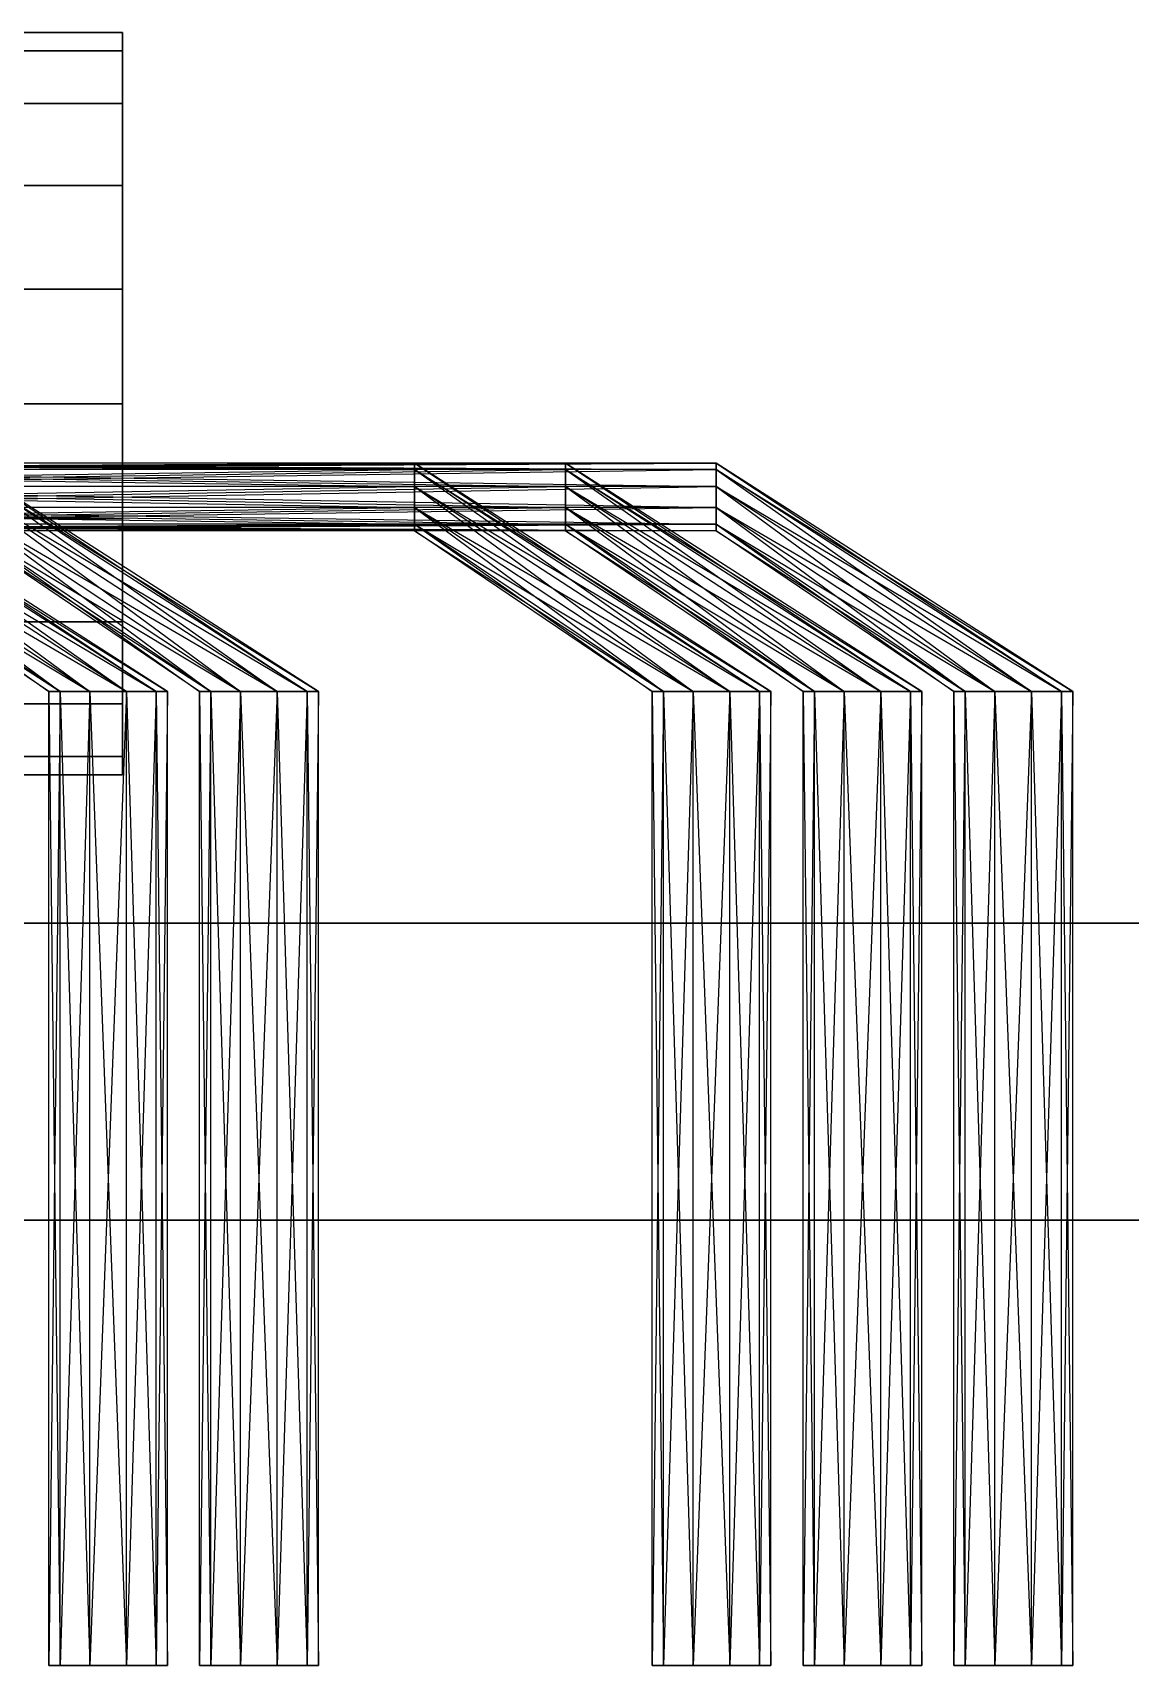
# Model space of a CAD drawing. Extents: x -2 to 217, y -2 to 10.
# Drawn here: x 68.63 to 72.32, y -2 to 3.5 of the extents above; entities that cross this region are included whole.
import ezdxf

# ---------------------------------------------------------------- set-up
doc = ezdxf.new("R2010")
doc.units = 0
doc.layers.add('UB3D', color=1, linetype='CONTINUOUS')

msp = doc.modelspace()

# ---------------------------------------------------------------- linework, layer by layer
at = {"layer": 'UB3D', "color": 175}
for points in [[(68.928, 3.43882, 41.269728), (68.928, 3.499999, 41.656), (61.928, 3.499999, 41.656), (61.928, 3.43882, 41.269728)], [(68.928, 3.499999, 41.656), (68.928, 3.43882, 42.042272), (61.928, 3.43882, 42.042272), (61.928, 3.499999, 41.656)], [(68.928, 2.25, 41.656), (68.928, 3.43882, 42.042272), (68.928, 3.499999, 41.656)], [(68.928, 2.25, 41.656), (68.928, 3.499999, 41.656), (68.928, 3.43882, 41.269728)], [(68.928, 3.261271, 40.921268), (68.928, 3.43882, 41.269728), (61.928, 3.43882, 41.269728), (61.928, 3.261271, 40.921268)], [(68.928, 3.43882, 42.042272), (68.928, 3.261271, 42.390732), (61.928, 3.261271, 42.390732), (61.928, 3.43882, 42.042272)], [(68.928, 2.25, 41.656), (68.928, 3.261271, 42.390732), (68.928, 3.43882, 42.042272)], [(68.928, 2.25, 41.656), (68.928, 3.43882, 41.269728), (68.928, 3.261271, 40.921268)], [(68.928, 2.984731, 40.644728), (68.928, 3.261271, 40.921268), (61.928, 3.261271, 40.921268), (61.928, 2.984731, 40.644728)], [(68.928, 3.261271, 42.390732), (68.928, 2.984731, 42.667272), (61.928, 2.984731, 42.667272), (61.928, 3.261271, 42.390732)], [(68.928, 2.25, 41.656), (68.928, 2.984731, 42.667272), (68.928, 3.261271, 42.390732)], [(68.928, 2.25, 41.656), (68.928, 3.261271, 40.921268), (68.928, 2.984731, 40.644728)], [(68.928, 2.636271, 40.467179), (68.928, 2.984731, 40.644728), (61.928, 2.984731, 40.644728), (61.928, 2.636271, 40.467179)], [(68.928, 2.984731, 42.667272), (68.928, 2.636271, 42.844821), (61.928, 2.636271, 42.844821), (61.928, 2.984731, 42.667272)], [(68.928, 2.25, 41.656), (68.928, 2.636271, 42.844821), (68.928, 2.984731, 42.667272)], [(68.928, 2.25, 41.656), (68.928, 2.984731, 40.644728), (68.928, 2.636271, 40.467179)], [(68.928, 2.25, 40.406), (68.928, 2.636271, 40.467179), (61.928, 2.636271, 40.467179), (61.928, 2.25, 40.406)], [(68.928, 2.636271, 42.844821), (68.928, 2.249999, 42.906), (61.928, 2.249999, 42.906), (61.928, 2.636271, 42.844821)], [(68.928, 2.25, 41.656), (68.928, 2.249999, 42.906), (68.928, 2.636271, 42.844821)], [(68.928, 2.25, 41.656), (68.928, 2.636271, 40.467179), (68.928, 2.25, 40.406)], [(68.928, 1.863729, 40.467179), (68.928, 2.25, 40.406), (61.928, 2.25, 40.406), (61.928, 1.863729, 40.467179)], [(68.928, 2.249999, 42.906), (68.928, 1.863729, 42.844821), (61.928, 1.863729, 42.844821), (61.928, 2.249999, 42.906)], [(68.928, 2.25, 41.656), (68.928, 1, 41.656), (68.928, 1.06118, 42.042272)], [(68.928, 2.25, 41.656), (68.928, 1.06118, 42.042272), (68.928, 1.238729, 42.390732)], [(68.928, 2.25, 41.656), (68.928, 1.238729, 42.390732), (68.928, 1.515269, 42.667272)], [(68.928, 2.25, 41.656), (68.928, 1.515269, 42.667272), (68.928, 1.863729, 42.844821)], [(68.928, 2.25, 41.656), (68.928, 1.863729, 42.844821), (68.928, 2.249999, 42.906)], [(68.928, 2.25, 41.656), (68.928, 2.25, 40.406), (68.928, 1.863729, 40.467179)], [(68.928, 2.25, 41.656), (68.928, 1.863729, 40.467179), (68.928, 1.515269, 40.644728)], [(68.928, 2.25, 41.656), (68.928, 1.515269, 40.644728), (68.928, 1.238729, 40.921268)], [(68.928, 2.25, 41.656), (68.928, 1.238729, 40.921268), (68.928, 1.06118, 41.269728)], [(68.928, 1.515269, 40.644728), (68.928, 1.863729, 40.467179), (61.928, 1.863729, 40.467179), (61.928, 1.515269, 40.644728)], [(68.928, 1.863729, 42.844821), (68.928, 1.515269, 42.667272), (61.928, 1.515269, 42.667272), (61.928, 1.863729, 42.844821)], [(68.928, 1.238729, 40.921268), (68.928, 1.515269, 40.644728), (61.928, 1.515269, 40.644728), (61.928, 1.238729, 40.921268)], [(68.928, 1.515269, 42.667272), (68.928, 1.238729, 42.390732), (61.928, 1.238729, 42.390732), (61.928, 1.515269, 42.667272)], [(68.928, 1.06118, 41.269728), (68.928, 1.238729, 40.921268), (61.928, 1.238729, 40.921268), (61.928, 1.06118, 41.269728)], [(68.928, 1.238729, 42.390732), (68.928, 1.06118, 42.042272), (61.928, 1.06118, 42.042272), (61.928, 1.238729, 42.390732)], [(68.928, 1, 41.656), (68.928, 1.06118, 41.269728), (61.928, 1.06118, 41.269728), (61.928, 1, 41.656)], [(68.928, 1.06118, 42.042272), (68.928, 1, 41.656), (61.928, 1, 41.656), (61.928, 1.06118, 42.042272)]]:
    msp.add_3dface(points, dxfattribs=at)
at = {"layer": 'UB3D', "color": 254}
for points in [[(69.912, 2.02831, -73.7776), (65.912, 2.02831, -73.7776), (69.912, 2.050101, -73.66)], [(65.912, 2.02831, -73.7776), (69.912, 2.050101, -73.66), (65.912, 2.050101, -73.66)], [(69.912, 2.050101, -73.66), (65.912, 2.050101, -73.66), (69.912, 2.02831, -73.5424)], [(65.912, 2.050101, -73.66), (69.912, 2.02831, -73.5424), (65.912, 2.02831, -73.5424)], [(70.42, 2.02831, -36.6936), (66.42, 2.02831, -36.6936), (70.42, 2.050101, -36.576)], [(66.42, 2.02831, -36.6936), (70.42, 2.050101, -36.576), (66.42, 2.050101, -36.576)], [(70.42, 2.050101, -36.576), (66.42, 2.050101, -36.576), (70.42, 2.02831, -36.4584)], [(66.42, 2.050101, -36.576), (70.42, 2.02831, -36.4584), (66.42, 2.02831, -36.4584)], [(70.42, 2.02831, 2.4224), (66.42, 2.02831, 2.4224), (70.42, 2.050101, 2.54)], [(66.42, 2.02831, 2.4224), (70.42, 2.050101, 2.54), (66.42, 2.050101, 2.54)], [(70.42, 2.050101, 2.54), (66.42, 2.050101, 2.54), (70.42, 2.02831, 2.6576)], [(66.42, 2.050101, 2.54), (70.42, 2.02831, 2.6576), (66.42, 2.02831, 2.6576)], [(70.928, 2.02831, 41.5384), (66.928, 2.02831, 41.5384), (70.928, 2.050101, 41.656)], [(66.928, 2.02831, 41.5384), (70.928, 2.050101, 41.656), (66.928, 2.050101, 41.656)], [(70.928, 2.050101, 41.656), (66.928, 2.050101, 41.656), (70.928, 2.02831, 41.7736)], [(66.928, 2.050101, 41.656), (70.928, 2.02831, 41.7736), (66.928, 2.02831, 41.7736)], [(67.88, 2.02831, -16.8816), (69.08, 1.280011, -16.764), (67.88, 2.050101, -16.764)], [(69.08, 1.280011, -16.764), (67.88, 2.050101, -16.764), (69.0418, 1.280011, -16.6464)], [(67.88, 2.050101, -16.764), (69.0418, 1.280011, -16.6464), (67.88, 2.02831, -16.6464)], [(67.88, 2.02831, 22.2344), (69.08, 1.280011, 22.352), (67.88, 2.050101, 22.352)], [(69.08, 1.280011, 22.352), (67.88, 2.050101, 22.352), (69.0418, 1.280011, 22.4696)], [(67.88, 2.050101, 22.352), (69.0418, 1.280011, 22.4696), (67.88, 2.02831, 22.4696)], [(68.388, 2.02831, 61.3504), (69.588, 1.280011, 61.468), (68.388, 2.050101, 61.468)], [(69.588, 1.280011, 61.468), (68.388, 2.050101, 61.468), (69.5498, 1.280011, 61.5856)], [(68.388, 2.050101, 61.468), (69.5498, 1.280011, 61.5856), (68.388, 2.02831, 61.5856)], [(69.912, 2.02831, -73.7776), (71.112, 1.280011, -73.66), (69.912, 2.050101, -73.66)], [(71.112, 1.280011, -73.66), (69.912, 2.050101, -73.66), (71.0738, 1.280011, -73.5424)], [(69.912, 2.050101, -73.66), (71.0738, 1.280011, -73.5424), (69.912, 2.02831, -73.5424)], [(70.42, 2.02831, -36.6936), (71.62, 1.280011, -36.576), (70.42, 2.050101, -36.576)], [(71.62, 1.280011, -36.576), (70.42, 2.050101, -36.576), (71.5818, 1.280011, -36.4584)], [(70.42, 2.050101, -36.576), (71.5818, 1.280011, -36.4584), (70.42, 2.02831, -36.4584)], [(70.42, 2.02831, 2.4224), (71.62, 1.280011, 2.54), (70.42, 2.050101, 2.54)], [(71.62, 1.280011, 2.54), (70.42, 2.050101, 2.54), (71.5818, 1.280011, 2.6576)], [(70.42, 2.050101, 2.54), (71.5818, 1.280011, 2.6576), (70.42, 2.02831, 2.6576)], [(70.928, 2.02831, 41.5384), (72.128, 1.280011, 41.656), (70.928, 2.050101, 41.656)], [(72.128, 1.280011, 41.656), (70.928, 2.050101, 41.656), (72.0898, 1.280011, 41.7736)], [(70.928, 2.050101, 41.656), (72.0898, 1.280011, 41.7736), (70.928, 2.02831, 41.7736)], [(69.912, 1.971266, -73.8502), (65.912, 1.971266, -73.8502), (69.912, 2.02831, -73.7776)], [(65.912, 1.971266, -73.8502), (69.912, 2.02831, -73.7776), (65.912, 2.02831, -73.7776)], [(69.912, 2.02831, -73.5424), (65.912, 2.02831, -73.5424), (69.912, 1.971266, -73.4698)], [(65.912, 2.02831, -73.5424), (69.912, 1.971266, -73.4698), (65.912, 1.971266, -73.4698)], [(70.42, 1.971266, -36.7662), (66.42, 1.971266, -36.7662), (70.42, 2.02831, -36.6936)], [(66.42, 1.971266, -36.7662), (70.42, 2.02831, -36.6936), (66.42, 2.02831, -36.6936)], [(70.42, 2.02831, -36.4584), (66.42, 2.02831, -36.4584), (70.42, 1.971266, -36.3858)], [(66.42, 2.02831, -36.4584), (70.42, 1.971266, -36.3858), (66.42, 1.971266, -36.3858)], [(70.42, 1.971266, 2.3498), (66.42, 1.971266, 2.3498), (70.42, 2.02831, 2.4224)], [(66.42, 1.971266, 2.3498), (70.42, 2.02831, 2.4224), (66.42, 2.02831, 2.4224)], [(70.42, 2.02831, 2.6576), (66.42, 2.02831, 2.6576), (70.42, 1.971266, 2.7302)], [(66.42, 2.02831, 2.6576), (70.42, 1.971266, 2.7302), (66.42, 1.971266, 2.7302)], [(70.928, 1.971266, 41.4658), (66.928, 1.971266, 41.4658), (70.928, 2.02831, 41.5384)], [(66.928, 1.971266, 41.4658), (70.928, 2.02831, 41.5384), (66.928, 2.02831, 41.5384)], [(70.928, 2.02831, 41.7736), (66.928, 2.02831, 41.7736), (70.928, 1.971266, 41.8462)], [(66.928, 2.02831, 41.7736), (70.928, 1.971266, 41.8462), (66.928, 1.971266, 41.8462)], [(67.88, 1.971266, -16.9542), (69.0418, 1.280011, -16.8816), (67.88, 2.02831, -16.8816)], [(69.0418, 1.280011, -16.8816), (67.88, 2.02831, -16.8816), (69.08, 1.280011, -16.764)], [(69.0418, 1.280011, -16.6464), (67.88, 2.02831, -16.6464), (68.9418, 1.280011, -16.5738)], [(67.88, 2.02831, -16.6464), (68.9418, 1.280011, -16.5738), (67.88, 1.971266, -16.5738)], [(67.88, 1.971266, 22.1618), (69.0418, 1.280011, 22.2344), (67.88, 2.02831, 22.2344)], [(69.0418, 1.280011, 22.2344), (67.88, 2.02831, 22.2344), (69.08, 1.280011, 22.352)], [(69.0418, 1.280011, 22.4696), (67.88, 2.02831, 22.4696), (68.9418, 1.280011, 22.5422)], [(67.88, 2.02831, 22.4696), (68.9418, 1.280011, 22.5422), (67.88, 1.971266, 22.5422)], [(68.388, 1.971266, 61.2778), (69.5498, 1.280011, 61.3504), (68.388, 2.02831, 61.3504)], [(69.5498, 1.280011, 61.3504), (68.388, 2.02831, 61.3504), (69.588, 1.280011, 61.468)], [(69.5498, 1.280011, 61.5856), (68.388, 2.02831, 61.5856), (69.4498, 1.280011, 61.6582)], [(68.388, 2.02831, 61.5856), (69.4498, 1.280011, 61.6582), (68.388, 1.971266, 61.6582)], [(69.912, 1.971266, -73.8502), (71.0738, 1.280011, -73.7776), (69.912, 2.02831, -73.7776)], [(71.0738, 1.280011, -73.7776), (69.912, 2.02831, -73.7776), (71.112, 1.280011, -73.66)], [(71.0738, 1.280011, -73.5424), (69.912, 2.02831, -73.5424), (70.9738, 1.280011, -73.4698)], [(69.912, 2.02831, -73.5424), (70.9738, 1.280011, -73.4698), (69.912, 1.971266, -73.4698)], [(70.42, 1.971266, -36.7662), (71.5818, 1.280011, -36.6936), (70.42, 2.02831, -36.6936)], [(71.5818, 1.280011, -36.6936), (70.42, 2.02831, -36.6936), (71.62, 1.280011, -36.576)], [(71.5818, 1.280011, -36.4584), (70.42, 2.02831, -36.4584), (71.4818, 1.280011, -36.3858)], [(70.42, 2.02831, -36.4584), (71.4818, 1.280011, -36.3858), (70.42, 1.971266, -36.3858)], [(70.42, 1.971266, 2.3498), (71.5818, 1.280011, 2.4224), (70.42, 2.02831, 2.4224)], [(71.5818, 1.280011, 2.4224), (70.42, 2.02831, 2.4224), (71.62, 1.280011, 2.54)], [(71.5818, 1.280011, 2.6576), (70.42, 2.02831, 2.6576), (71.4818, 1.280011, 2.7302)], [(70.42, 2.02831, 2.6576), (71.4818, 1.280011, 2.7302), (70.42, 1.971266, 2.7302)], [(70.928, 1.971266, 41.4658), (72.0898, 1.280011, 41.5384), (70.928, 2.02831, 41.5384)], [(72.0898, 1.280011, 41.5384), (70.928, 2.02831, 41.5384), (72.128, 1.280011, 41.656)], [(72.0898, 1.280011, 41.7736), (70.928, 2.02831, 41.7736), (71.9898, 1.280011, 41.8462)], [(70.928, 2.02831, 41.7736), (71.9898, 1.280011, 41.8462), (70.928, 1.971266, 41.8462)], [(69.912, 1.90076, -73.8502), (65.912, 1.90076, -73.8502), (69.912, 1.971266, -73.8502)], [(65.912, 1.90076, -73.8502), (69.912, 1.971266, -73.8502), (65.912, 1.971266, -73.8502)], [(69.912, 1.971266, -73.4698), (65.912, 1.971266, -73.4698), (69.912, 1.90076, -73.4698)], [(65.912, 1.971266, -73.4698), (69.912, 1.90076, -73.4698), (65.912, 1.90076, -73.4698)], [(70.42, 1.90076, -36.7662), (66.42, 1.90076, -36.7662), (70.42, 1.971266, -36.7662)], [(66.42, 1.90076, -36.7662), (70.42, 1.971266, -36.7662), (66.42, 1.971266, -36.7662)], [(70.42, 1.971266, -36.3858), (66.42, 1.971266, -36.3858), (70.42, 1.90076, -36.3858)], [(66.42, 1.971266, -36.3858), (70.42, 1.90076, -36.3858), (66.42, 1.90076, -36.3858)], [(70.42, 1.90076, 2.3498), (66.42, 1.90076, 2.3498), (70.42, 1.971266, 2.3498)], [(66.42, 1.90076, 2.3498), (70.42, 1.971266, 2.3498), (66.42, 1.971266, 2.3498)], [(70.42, 1.971266, 2.7302), (66.42, 1.971266, 2.7302), (70.42, 1.90076, 2.7302)], [(66.42, 1.971266, 2.7302), (70.42, 1.90076, 2.7302), (66.42, 1.90076, 2.7302)], [(70.928, 1.90076, 41.4658), (66.928, 1.90076, 41.4658), (70.928, 1.971266, 41.4658)], [(66.928, 1.90076, 41.4658), (70.928, 1.971266, 41.4658), (66.928, 1.971266, 41.4658)], [(70.928, 1.971266, 41.8462), (66.928, 1.971266, 41.8462), (70.928, 1.90076, 41.8462)], [(66.928, 1.971266, 41.8462), (70.928, 1.90076, 41.8462), (66.928, 1.90076, 41.8462)], [(67.88, 1.90076, -16.9542), (68.9418, 1.280011, -16.9542), (67.88, 1.971266, -16.9542)], [(68.9418, 1.280011, -16.9542), (67.88, 1.971266, -16.9542), (69.0418, 1.280011, -16.8816)], [(68.9418, 1.280011, -16.5738), (67.88, 1.971266, -16.5738), (68.8182, 1.280011, -16.5738)], [(67.88, 1.971266, -16.5738), (68.8182, 1.280011, -16.5738), (67.88, 1.90076, -16.5738)], [(67.88, 1.90076, 22.1618), (68.9418, 1.280011, 22.1618), (67.88, 1.971266, 22.1618)], [(68.9418, 1.280011, 22.1618), (67.88, 1.971266, 22.1618), (69.0418, 1.280011, 22.2344)], [(68.9418, 1.280011, 22.5422), (67.88, 1.971266, 22.5422), (68.8182, 1.280011, 22.5422)], [(67.88, 1.971266, 22.5422), (68.8182, 1.280011, 22.5422), (67.88, 1.90076, 22.5422)], [(68.388, 1.90076, 61.2778), (69.4498, 1.280011, 61.2778), (68.388, 1.971266, 61.2778)], [(69.4498, 1.280011, 61.2778), (68.388, 1.971266, 61.2778), (69.5498, 1.280011, 61.3504)], [(69.4498, 1.280011, 61.6582), (68.388, 1.971266, 61.6582), (69.3262, 1.280011, 61.6582)], [(68.388, 1.971266, 61.6582), (69.3262, 1.280011, 61.6582), (68.388, 1.90076, 61.6582)], [(69.912, 1.90076, -73.8502), (70.9738, 1.280011, -73.8502), (69.912, 1.971266, -73.8502)], [(70.9738, 1.280011, -73.8502), (69.912, 1.971266, -73.8502), (71.0738, 1.280011, -73.7776)], [(70.9738, 1.280011, -73.4698), (69.912, 1.971266, -73.4698), (70.8502, 1.280011, -73.4698)], [(69.912, 1.971266, -73.4698), (70.8502, 1.280011, -73.4698), (69.912, 1.90076, -73.4698)], [(70.42, 1.90076, -36.7662), (71.4818, 1.280011, -36.7662), (70.42, 1.971266, -36.7662)], [(71.4818, 1.280011, -36.7662), (70.42, 1.971266, -36.7662), (71.5818, 1.280011, -36.6936)], [(71.4818, 1.280011, -36.3858), (70.42, 1.971266, -36.3858), (71.3582, 1.280011, -36.3858)], [(70.42, 1.971266, -36.3858), (71.3582, 1.280011, -36.3858), (70.42, 1.90076, -36.3858)], [(70.42, 1.90076, 2.3498), (71.4818, 1.280011, 2.3498), (70.42, 1.971266, 2.3498)], [(71.4818, 1.280011, 2.3498), (70.42, 1.971266, 2.3498), (71.5818, 1.280011, 2.4224)], [(71.4818, 1.280011, 2.7302), (70.42, 1.971266, 2.7302), (71.3582, 1.280011, 2.7302)], [(70.42, 1.971266, 2.7302), (71.3582, 1.280011, 2.7302), (70.42, 1.90076, 2.7302)], [(70.928, 1.90076, 41.4658), (71.9898, 1.280011, 41.4658), (70.928, 1.971266, 41.4658)], [(71.9898, 1.280011, 41.4658), (70.928, 1.971266, 41.4658), (72.0898, 1.280011, 41.5384)], [(71.9898, 1.280011, 41.8462), (70.928, 1.971266, 41.8462), (71.8662, 1.280011, 41.8462)], [(70.928, 1.971266, 41.8462), (71.8662, 1.280011, 41.8462), (70.928, 1.90076, 41.8462)], [(69.912, 1.843716, -73.7776), (65.912, 1.843716, -73.7776), (69.912, 1.90076, -73.8502)], [(65.912, 1.843716, -73.7776), (69.912, 1.90076, -73.8502), (65.912, 1.90076, -73.8502)], [(69.912, 1.90076, -73.4698), (65.912, 1.90076, -73.4698), (69.912, 1.843716, -73.5424)], [(65.912, 1.90076, -73.4698), (69.912, 1.843716, -73.5424), (65.912, 1.843716, -73.5424)], [(70.42, 1.843716, -36.6936), (66.42, 1.843716, -36.6936), (70.42, 1.90076, -36.7662)], [(66.42, 1.843716, -36.6936), (70.42, 1.90076, -36.7662), (66.42, 1.90076, -36.7662)], [(70.42, 1.90076, -36.3858), (66.42, 1.90076, -36.3858), (70.42, 1.843716, -36.4584)], [(66.42, 1.90076, -36.3858), (70.42, 1.843716, -36.4584), (66.42, 1.843716, -36.4584)], [(70.42, 1.843716, 2.4224), (66.42, 1.843716, 2.4224), (70.42, 1.90076, 2.3498)], [(66.42, 1.843716, 2.4224), (70.42, 1.90076, 2.3498), (66.42, 1.90076, 2.3498)], [(70.42, 1.90076, 2.7302), (66.42, 1.90076, 2.7302), (70.42, 1.843716, 2.6576)], [(66.42, 1.90076, 2.7302), (70.42, 1.843716, 2.6576), (66.42, 1.843716, 2.6576)], [(70.928, 1.843716, 41.5384), (66.928, 1.843716, 41.5384), (70.928, 1.90076, 41.4658)], [(66.928, 1.843716, 41.5384), (70.928, 1.90076, 41.4658), (66.928, 1.90076, 41.4658)], [(70.928, 1.90076, 41.8462), (66.928, 1.90076, 41.8462), (70.928, 1.843716, 41.7736)], [(66.928, 1.90076, 41.8462), (70.928, 1.843716, 41.7736), (66.928, 1.843716, 41.7736)], [(67.88, 1.843716, -16.8816), (68.8182, 1.280011, -16.9542), (67.88, 1.90076, -16.9542)], [(68.8182, 1.280011, -16.9542), (67.88, 1.90076, -16.9542), (68.9418, 1.280011, -16.9542)], [(68.8182, 1.280011, -16.5738), (67.88, 1.90076, -16.5738), (68.7182, 1.280011, -16.6464)], [(67.88, 1.90076, -16.5738), (68.7182, 1.280011, -16.6464), (67.88, 1.843716, -16.6464)], [(67.88, 1.843716, 22.2344), (68.8182, 1.280011, 22.1618), (67.88, 1.90076, 22.1618)], [(68.8182, 1.280011, 22.1618), (67.88, 1.90076, 22.1618), (68.9418, 1.280011, 22.1618)], [(68.8182, 1.280011, 22.5422), (67.88, 1.90076, 22.5422), (68.7182, 1.280011, 22.4696)], [(67.88, 1.90076, 22.5422), (68.7182, 1.280011, 22.4696), (67.88, 1.843716, 22.4696)], [(68.388, 1.843716, 61.3504), (69.3262, 1.280011, 61.2778), (68.388, 1.90076, 61.2778)], [(69.3262, 1.280011, 61.2778), (68.388, 1.90076, 61.2778), (69.4498, 1.280011, 61.2778)], [(69.3262, 1.280011, 61.6582), (68.388, 1.90076, 61.6582), (69.2262, 1.280011, 61.5856)], [(68.388, 1.90076, 61.6582), (69.2262, 1.280011, 61.5856), (68.388, 1.843716, 61.5856)], [(69.912, 1.843716, -73.7776), (70.8502, 1.280011, -73.8502), (69.912, 1.90076, -73.8502)], [(70.8502, 1.280011, -73.8502), (69.912, 1.90076, -73.8502), (70.9738, 1.280011, -73.8502)], [(70.8502, 1.280011, -73.4698), (69.912, 1.90076, -73.4698), (70.7502, 1.280011, -73.5424)], [(69.912, 1.90076, -73.4698), (70.7502, 1.280011, -73.5424), (69.912, 1.843716, -73.5424)], [(70.42, 1.843716, -36.6936), (71.3582, 1.280011, -36.7662), (70.42, 1.90076, -36.7662)], [(71.3582, 1.280011, -36.7662), (70.42, 1.90076, -36.7662), (71.4818, 1.280011, -36.7662)], [(71.3582, 1.280011, -36.3858), (70.42, 1.90076, -36.3858), (71.2582, 1.280011, -36.4584)], [(70.42, 1.90076, -36.3858), (71.2582, 1.280011, -36.4584), (70.42, 1.843716, -36.4584)], [(70.42, 1.843716, 2.4224), (71.3582, 1.280011, 2.3498), (70.42, 1.90076, 2.3498)], [(71.3582, 1.280011, 2.3498), (70.42, 1.90076, 2.3498), (71.4818, 1.280011, 2.3498)], [(71.3582, 1.280011, 2.7302), (70.42, 1.90076, 2.7302), (71.2582, 1.280011, 2.6576)], [(70.42, 1.90076, 2.7302), (71.2582, 1.280011, 2.6576), (70.42, 1.843716, 2.6576)], [(70.928, 1.843716, 41.5384), (71.8662, 1.280011, 41.4658), (70.928, 1.90076, 41.4658)], [(71.8662, 1.280011, 41.4658), (70.928, 1.90076, 41.4658), (71.9898, 1.280011, 41.4658)], [(71.8662, 1.280011, 41.8462), (70.928, 1.90076, 41.8462), (71.7662, 1.280011, 41.7736)], [(70.928, 1.90076, 41.8462), (71.7662, 1.280011, 41.7736), (70.928, 1.843716, 41.7736)], [(69.912, 1.821926, -73.66), (65.912, 1.821926, -73.66), (69.912, 1.843716, -73.7776)], [(65.912, 1.821926, -73.66), (69.912, 1.843716, -73.7776), (65.912, 1.843716, -73.7776)], [(69.912, 1.843716, -73.5424), (65.912, 1.843716, -73.5424), (69.912, 1.821926, -73.66)], [(65.912, 1.843716, -73.5424), (69.912, 1.821926, -73.66), (65.912, 1.821926, -73.66)], [(70.42, 1.821926, -36.576), (66.42, 1.821926, -36.576), (70.42, 1.843716, -36.6936)], [(66.42, 1.821926, -36.576), (70.42, 1.843716, -36.6936), (66.42, 1.843716, -36.6936)], [(70.42, 1.843716, -36.4584), (66.42, 1.843716, -36.4584), (70.42, 1.821926, -36.576)], [(66.42, 1.843716, -36.4584), (70.42, 1.821926, -36.576), (66.42, 1.821926, -36.576)], [(70.42, 1.821926, 2.54), (66.42, 1.821926, 2.54), (70.42, 1.843716, 2.4224)], [(66.42, 1.821926, 2.54), (70.42, 1.843716, 2.4224), (66.42, 1.843716, 2.4224)], [(70.42, 1.843716, 2.6576), (66.42, 1.843716, 2.6576), (70.42, 1.821926, 2.54)], [(66.42, 1.843716, 2.6576), (70.42, 1.821926, 2.54), (66.42, 1.821926, 2.54)], [(70.928, 1.821926, 41.656), (66.928, 1.821926, 41.656), (70.928, 1.843716, 41.5384)], [(66.928, 1.821926, 41.656), (70.928, 1.843716, 41.5384), (66.928, 1.843716, 41.5384)], [(70.928, 1.843716, 41.7736), (66.928, 1.843716, 41.7736), (70.928, 1.821926, 41.656)], [(66.928, 1.843716, 41.7736), (70.928, 1.821926, 41.656), (66.928, 1.821926, 41.656)], [(67.88, 1.821926, -16.764), (68.7182, 1.280011, -16.764), (67.88, 1.843716, -16.8816)], [(68.7182, 1.280011, -16.764), (67.88, 1.843716, -16.8816), (68.8182, 1.280011, -16.9542)], [(68.7182, 1.280011, -16.6464), (67.88, 1.843716, -16.6464), (68.68, 1.280011, -16.764)], [(67.88, 1.843716, -16.6464), (68.68, 1.280011, -16.764), (67.88, 1.821926, -16.764)], [(67.88, 1.821926, 22.352), (68.7182, 1.280011, 22.352), (67.88, 1.843716, 22.2344)], [(68.7182, 1.280011, 22.352), (67.88, 1.843716, 22.2344), (68.8182, 1.280011, 22.1618)], [(68.7182, 1.280011, 22.4696), (67.88, 1.843716, 22.4696), (68.68, 1.280011, 22.352)], [(67.88, 1.843716, 22.4696), (68.68, 1.280011, 22.352), (67.88, 1.821926, 22.352)], [(68.68, 1.280011, -16.764), (67.88, 1.821926, -16.764), (68.7182, 1.280011, -16.764)], [(68.68, 1.280011, 22.352), (67.88, 1.821926, 22.352), (68.7182, 1.280011, 22.352)], [(68.388, 1.821926, 61.468), (69.2262, 1.280011, 61.468), (68.388, 1.843716, 61.3504)], [(69.2262, 1.280011, 61.468), (68.388, 1.843716, 61.3504), (69.3262, 1.280011, 61.2778)], [(69.2262, 1.280011, 61.5856), (68.388, 1.843716, 61.5856), (69.188, 1.280011, 61.468)], [(68.388, 1.843716, 61.5856), (69.188, 1.280011, 61.468), (68.388, 1.821926, 61.468)], [(69.188, 1.280011, 61.468), (68.388, 1.821926, 61.468), (69.2262, 1.280011, 61.468)], [(69.912, 1.821926, -73.66), (70.7502, 1.280011, -73.66), (69.912, 1.843716, -73.7776)], [(70.7502, 1.280011, -73.66), (69.912, 1.843716, -73.7776), (70.8502, 1.280011, -73.8502)], [(70.7502, 1.280011, -73.5424), (69.912, 1.843716, -73.5424), (70.712, 1.280011, -73.66)], [(69.912, 1.843716, -73.5424), (70.712, 1.280011, -73.66), (69.912, 1.821926, -73.66)], [(70.712, 1.280011, -73.66), (69.912, 1.821926, -73.66), (70.7502, 1.280011, -73.66)], [(70.42, 1.821926, -36.576), (71.2582, 1.280011, -36.576), (70.42, 1.843716, -36.6936)], [(71.2582, 1.280011, -36.576), (70.42, 1.843716, -36.6936), (71.3582, 1.280011, -36.7662)], [(71.2582, 1.280011, -36.4584), (70.42, 1.843716, -36.4584), (71.22, 1.280011, -36.576)], [(70.42, 1.843716, -36.4584), (71.22, 1.280011, -36.576), (70.42, 1.821926, -36.576)], [(70.42, 1.821926, 2.54), (71.2582, 1.280011, 2.54), (70.42, 1.843716, 2.4224)], [(71.2582, 1.280011, 2.54), (70.42, 1.843716, 2.4224), (71.3582, 1.280011, 2.3498)], [(71.2582, 1.280011, 2.6576), (70.42, 1.843716, 2.6576), (71.22, 1.280011, 2.54)], [(70.42, 1.843716, 2.6576), (71.22, 1.280011, 2.54), (70.42, 1.821926, 2.54)], [(71.22, 1.280011, -36.576), (70.42, 1.821926, -36.576), (71.2582, 1.280011, -36.576)], [(71.22, 1.280011, 2.54), (70.42, 1.821926, 2.54), (71.2582, 1.280011, 2.54)], [(70.928, 1.821926, 41.656), (71.7662, 1.280011, 41.656), (70.928, 1.843716, 41.5384)], [(71.7662, 1.280011, 41.656), (70.928, 1.843716, 41.5384), (71.8662, 1.280011, 41.4658)], [(71.7662, 1.280011, 41.7736), (70.928, 1.843716, 41.7736), (71.728, 1.280011, 41.656)], [(70.928, 1.843716, 41.7736), (71.728, 1.280011, 41.656), (70.928, 1.821926, 41.656)], [(71.728, 1.280011, 41.656), (70.928, 1.821926, 41.656), (71.7662, 1.280011, 41.656)], [(68.68, -2, -16.764), (68.68, 1.280011, -16.764), (68.7182, -2, -16.8816)], [(68.68, 1.280011, -16.764), (68.7182, -2, -16.8816), (68.7182, 1.280011, -16.764)], [(68.7182, -2, -16.6464), (68.7182, 1.280011, -16.6464), (68.68, -2, -16.764)], [(68.7182, 1.280011, -16.6464), (68.68, -2, -16.764), (68.68, 1.280011, -16.764)], [(68.68, -2, 22.352), (68.68, 1.280011, 22.352), (68.7182, -2, 22.2344)], [(68.68, 1.280011, 22.352), (68.7182, -2, 22.2344), (68.7182, 1.280011, 22.352)], [(68.7182, -2, 22.4696), (68.7182, 1.280011, 22.4696), (68.68, -2, 22.352)], [(68.7182, 1.280011, 22.4696), (68.68, -2, 22.352), (68.68, 1.280011, 22.352)], [(68.7182, -2, -16.8816), (68.7182, 1.280011, -16.764), (68.8182, -2, -16.9542)], [(68.7182, 1.280011, -16.764), (68.8182, -2, -16.9542), (68.8182, 1.280011, -16.9542)], [(68.8182, -2, -16.5738), (68.8182, 1.280011, -16.5738), (68.7182, -2, -16.6464)], [(68.8182, 1.280011, -16.5738), (68.7182, -2, -16.6464), (68.7182, 1.280011, -16.6464)], [(68.7182, -2, 22.2344), (68.7182, 1.280011, 22.352), (68.8182, -2, 22.1618)], [(68.7182, 1.280011, 22.352), (68.8182, -2, 22.1618), (68.8182, 1.280011, 22.1618)], [(68.8182, -2, 22.5422), (68.8182, 1.280011, 22.5422), (68.7182, -2, 22.4696)], [(68.8182, 1.280011, 22.5422), (68.7182, -2, 22.4696), (68.7182, 1.280011, 22.4696)], [(68.8182, -2, -16.9542), (68.8182, 1.280011, -16.9542), (68.9418, -2, -16.9542)], [(68.8182, 1.280011, -16.9542), (68.9418, -2, -16.9542), (68.9418, 1.280011, -16.9542)], [(68.9418, -2, -16.5738), (68.9418, 1.280011, -16.5738), (68.8182, -2, -16.5738)], [(68.9418, 1.280011, -16.5738), (68.8182, -2, -16.5738), (68.8182, 1.280011, -16.5738)], [(68.8182, -2, 22.1618), (68.8182, 1.280011, 22.1618), (68.9418, -2, 22.1618)], [(68.8182, 1.280011, 22.1618), (68.9418, -2, 22.1618), (68.9418, 1.280011, 22.1618)], [(68.9418, -2, 22.5422), (68.9418, 1.280011, 22.5422), (68.8182, -2, 22.5422)], [(68.9418, 1.280011, 22.5422), (68.8182, -2, 22.5422), (68.8182, 1.280011, 22.5422)], [(68.9418, -2, -16.9542), (68.9418, 1.280011, -16.9542), (69.0418, -2, -16.8816)], [(68.9418, 1.280011, -16.9542), (69.0418, -2, -16.8816), (69.0418, 1.280011, -16.8816)], [(69.0418, -2, -16.6464), (69.0418, 1.280011, -16.6464), (68.9418, -2, -16.5738)], [(69.0418, 1.280011, -16.6464), (68.9418, -2, -16.5738), (68.9418, 1.280011, -16.5738)], [(68.9418, -2, 22.1618), (68.9418, 1.280011, 22.1618), (69.0418, -2, 22.2344)], [(68.9418, 1.280011, 22.1618), (69.0418, -2, 22.2344), (69.0418, 1.280011, 22.2344)], [(69.0418, -2, 22.4696), (69.0418, 1.280011, 22.4696), (68.9418, -2, 22.5422)], [(69.0418, 1.280011, 22.4696), (68.9418, -2, 22.5422), (68.9418, 1.280011, 22.5422)], [(69.0418, -2, -16.8816), (69.0418, 1.280011, -16.8816), (69.08, -2, -16.764)], [(69.0418, 1.280011, -16.8816), (69.08, -2, -16.764), (69.08, 1.280011, -16.764)], [(69.08, -2, -16.764), (69.08, 1.280011, -16.764), (69.0418, -2, -16.6464)], [(69.08, 1.280011, -16.764), (69.0418, -2, -16.6464), (69.0418, 1.280011, -16.6464)], [(69.0418, -2, 22.2344), (69.0418, 1.280011, 22.2344), (69.08, -2, 22.352)], [(69.0418, 1.280011, 22.2344), (69.08, -2, 22.352), (69.08, 1.280011, 22.352)], [(69.08, -2, 22.352), (69.08, 1.280011, 22.352), (69.0418, -2, 22.4696)], [(69.08, 1.280011, 22.352), (69.0418, -2, 22.4696), (69.0418, 1.280011, 22.4696)], [(69.188, -2, 61.468), (69.188, 1.280011, 61.468), (69.2262, -2, 61.3504)], [(69.188, 1.280011, 61.468), (69.2262, -2, 61.3504), (69.2262, 1.280011, 61.468)], [(69.2262, -2, 61.5856), (69.2262, 1.280011, 61.5856), (69.188, -2, 61.468)], [(69.2262, 1.280011, 61.5856), (69.188, -2, 61.468), (69.188, 1.280011, 61.468)], [(69.2262, -2, 61.3504), (69.2262, 1.280011, 61.468), (69.3262, -2, 61.2778)], [(69.2262, 1.280011, 61.468), (69.3262, -2, 61.2778), (69.3262, 1.280011, 61.2778)], [(69.3262, -2, 61.6582), (69.3262, 1.280011, 61.6582), (69.2262, -2, 61.5856)], [(69.3262, 1.280011, 61.6582), (69.2262, -2, 61.5856), (69.2262, 1.280011, 61.5856)], [(69.3262, -2, 61.2778), (69.3262, 1.280011, 61.2778), (69.4498, -2, 61.2778)], [(69.3262, 1.280011, 61.2778), (69.4498, -2, 61.2778), (69.4498, 1.280011, 61.2778)], [(69.4498, -2, 61.6582), (69.4498, 1.280011, 61.6582), (69.3262, -2, 61.6582)], [(69.4498, 1.280011, 61.6582), (69.3262, -2, 61.6582), (69.3262, 1.280011, 61.6582)], [(69.4498, -2, 61.2778), (69.4498, 1.280011, 61.2778), (69.5498, -2, 61.3504)], [(69.4498, 1.280011, 61.2778), (69.5498, -2, 61.3504), (69.5498, 1.280011, 61.3504)], [(69.5498, -2, 61.5856), (69.5498, 1.280011, 61.5856), (69.4498, -2, 61.6582)], [(69.5498, 1.280011, 61.5856), (69.4498, -2, 61.6582), (69.4498, 1.280011, 61.6582)], [(69.5498, -2, 61.3504), (69.5498, 1.280011, 61.3504), (69.588, -2, 61.468)], [(69.5498, 1.280011, 61.3504), (69.588, -2, 61.468), (69.588, 1.280011, 61.468)], [(69.588, -2, 61.468), (69.588, 1.280011, 61.468), (69.5498, -2, 61.5856)], [(69.588, 1.280011, 61.468), (69.5498, -2, 61.5856), (69.5498, 1.280011, 61.5856)], [(70.712, -2, -73.66), (70.712, 1.280011, -73.66), (70.7502, -2, -73.7776)], [(70.712, 1.280011, -73.66), (70.7502, -2, -73.7776), (70.7502, 1.280011, -73.66)], [(70.7502, -2, -73.5424), (70.7502, 1.280011, -73.5424), (70.712, -2, -73.66)], [(70.7502, 1.280011, -73.5424), (70.712, -2, -73.66), (70.712, 1.280011, -73.66)], [(70.7502, -2, -73.7776), (70.7502, 1.280011, -73.66), (70.8502, -2, -73.8502)], [(70.7502, 1.280011, -73.66), (70.8502, -2, -73.8502), (70.8502, 1.280011, -73.8502)], [(70.8502, -2, -73.4698), (70.8502, 1.280011, -73.4698), (70.7502, -2, -73.5424)], [(70.8502, 1.280011, -73.4698), (70.7502, -2, -73.5424), (70.7502, 1.280011, -73.5424)], [(70.8502, -2, -73.8502), (70.8502, 1.280011, -73.8502), (70.9738, -2, -73.8502)], [(70.8502, 1.280011, -73.8502), (70.9738, -2, -73.8502), (70.9738, 1.280011, -73.8502)], [(70.9738, -2, -73.4698), (70.9738, 1.280011, -73.4698), (70.8502, -2, -73.4698)], [(70.9738, 1.280011, -73.4698), (70.8502, -2, -73.4698), (70.8502, 1.280011, -73.4698)], [(70.9738, -2, -73.8502), (70.9738, 1.280011, -73.8502), (71.0738, -2, -73.7776)], [(70.9738, 1.280011, -73.8502), (71.0738, -2, -73.7776), (71.0738, 1.280011, -73.7776)], [(71.0738, -2, -73.5424), (71.0738, 1.280011, -73.5424), (70.9738, -2, -73.4698)], [(71.0738, 1.280011, -73.5424), (70.9738, -2, -73.4698), (70.9738, 1.280011, -73.4698)], [(71.0738, -2, -73.7776), (71.0738, 1.280011, -73.7776), (71.112, -2, -73.66)], [(71.0738, 1.280011, -73.7776), (71.112, -2, -73.66), (71.112, 1.280011, -73.66)], [(71.112, -2, -73.66), (71.112, 1.280011, -73.66), (71.0738, -2, -73.5424)], [(71.112, 1.280011, -73.66), (71.0738, -2, -73.5424), (71.0738, 1.280011, -73.5424)], [(71.22, -2, -36.576), (71.22, 1.280011, -36.576), (71.2582, -2, -36.6936)], [(71.22, 1.280011, -36.576), (71.2582, -2, -36.6936), (71.2582, 1.280011, -36.576)], [(71.2582, -2, -36.4584), (71.2582, 1.280011, -36.4584), (71.22, -2, -36.576)], [(71.2582, 1.280011, -36.4584), (71.22, -2, -36.576), (71.22, 1.280011, -36.576)], [(71.22, -2, 2.54), (71.22, 1.280011, 2.54), (71.2582, -2, 2.4224)], [(71.22, 1.280011, 2.54), (71.2582, -2, 2.4224), (71.2582, 1.280011, 2.54)], [(71.2582, -2, 2.6576), (71.2582, 1.280011, 2.6576), (71.22, -2, 2.54)], [(71.2582, 1.280011, 2.6576), (71.22, -2, 2.54), (71.22, 1.280011, 2.54)], [(71.2582, -2, -36.6936), (71.2582, 1.280011, -36.576), (71.3582, -2, -36.7662)], [(71.2582, 1.280011, -36.576), (71.3582, -2, -36.7662), (71.3582, 1.280011, -36.7662)], [(71.3582, -2, -36.3858), (71.3582, 1.280011, -36.3858), (71.2582, -2, -36.4584)], [(71.3582, 1.280011, -36.3858), (71.2582, -2, -36.4584), (71.2582, 1.280011, -36.4584)], [(71.2582, -2, 2.4224), (71.2582, 1.280011, 2.54), (71.3582, -2, 2.3498)], [(71.2582, 1.280011, 2.54), (71.3582, -2, 2.3498), (71.3582, 1.280011, 2.3498)], [(71.3582, -2, 2.7302), (71.3582, 1.280011, 2.7302), (71.2582, -2, 2.6576)], [(71.3582, 1.280011, 2.7302), (71.2582, -2, 2.6576), (71.2582, 1.280011, 2.6576)], [(71.3582, -2, -36.7662), (71.3582, 1.280011, -36.7662), (71.4818, -2, -36.7662)], [(71.3582, 1.280011, -36.7662), (71.4818, -2, -36.7662), (71.4818, 1.280011, -36.7662)], [(71.4818, -2, -36.3858), (71.4818, 1.280011, -36.3858), (71.3582, -2, -36.3858)], [(71.4818, 1.280011, -36.3858), (71.3582, -2, -36.3858), (71.3582, 1.280011, -36.3858)], [(71.3582, -2, 2.3498), (71.3582, 1.280011, 2.3498), (71.4818, -2, 2.3498)], [(71.3582, 1.280011, 2.3498), (71.4818, -2, 2.3498), (71.4818, 1.280011, 2.3498)], [(71.4818, -2, 2.7302), (71.4818, 1.280011, 2.7302), (71.3582, -2, 2.7302)], [(71.4818, 1.280011, 2.7302), (71.3582, -2, 2.7302), (71.3582, 1.280011, 2.7302)], [(71.4818, -2, -36.7662), (71.4818, 1.280011, -36.7662), (71.5818, -2, -36.6936)], [(71.4818, 1.280011, -36.7662), (71.5818, -2, -36.6936), (71.5818, 1.280011, -36.6936)], [(71.5818, -2, -36.4584), (71.5818, 1.280011, -36.4584), (71.4818, -2, -36.3858)], [(71.5818, 1.280011, -36.4584), (71.4818, -2, -36.3858), (71.4818, 1.280011, -36.3858)], [(71.4818, -2, 2.3498), (71.4818, 1.280011, 2.3498), (71.5818, -2, 2.4224)], [(71.4818, 1.280011, 2.3498), (71.5818, -2, 2.4224), (71.5818, 1.280011, 2.4224)], [(71.5818, -2, 2.6576), (71.5818, 1.280011, 2.6576), (71.4818, -2, 2.7302)], [(71.5818, 1.280011, 2.6576), (71.4818, -2, 2.7302), (71.4818, 1.280011, 2.7302)], [(71.5818, -2, -36.6936), (71.5818, 1.280011, -36.6936), (71.62, -2, -36.576)], [(71.5818, 1.280011, -36.6936), (71.62, -2, -36.576), (71.62, 1.280011, -36.576)], [(71.62, -2, -36.576), (71.62, 1.280011, -36.576), (71.5818, -2, -36.4584)], [(71.62, 1.280011, -36.576), (71.5818, -2, -36.4584), (71.5818, 1.280011, -36.4584)], [(71.5818, -2, 2.4224), (71.5818, 1.280011, 2.4224), (71.62, -2, 2.54)], [(71.5818, 1.280011, 2.4224), (71.62, -2, 2.54), (71.62, 1.280011, 2.54)], [(71.62, -2, 2.54), (71.62, 1.280011, 2.54), (71.5818, -2, 2.6576)], [(71.62, 1.280011, 2.54), (71.5818, -2, 2.6576), (71.5818, 1.280011, 2.6576)], [(71.728, -2, 41.656), (71.728, 1.280011, 41.656), (71.7662, -2, 41.5384)], [(71.728, 1.280011, 41.656), (71.7662, -2, 41.5384), (71.7662, 1.280011, 41.656)], [(71.7662, -2, 41.7736), (71.7662, 1.280011, 41.7736), (71.728, -2, 41.656)], [(71.7662, 1.280011, 41.7736), (71.728, -2, 41.656), (71.728, 1.280011, 41.656)], [(71.7662, -2, 41.5384), (71.7662, 1.280011, 41.656), (71.8662, -2, 41.4658)], [(71.7662, 1.280011, 41.656), (71.8662, -2, 41.4658), (71.8662, 1.280011, 41.4658)], [(71.8662, -2, 41.8462), (71.8662, 1.280011, 41.8462), (71.7662, -2, 41.7736)], [(71.8662, 1.280011, 41.8462), (71.7662, -2, 41.7736), (71.7662, 1.280011, 41.7736)], [(71.8662, -2, 41.4658), (71.8662, 1.280011, 41.4658), (71.9898, -2, 41.4658)], [(71.8662, 1.280011, 41.4658), (71.9898, -2, 41.4658), (71.9898, 1.280011, 41.4658)], [(71.9898, -2, 41.8462), (71.9898, 1.280011, 41.8462), (71.8662, -2, 41.8462)], [(71.9898, 1.280011, 41.8462), (71.8662, -2, 41.8462), (71.8662, 1.280011, 41.8462)], [(71.9898, -2, 41.4658), (71.9898, 1.280011, 41.4658), (72.0898, -2, 41.5384)], [(71.9898, 1.280011, 41.4658), (72.0898, -2, 41.5384), (72.0898, 1.280011, 41.5384)], [(72.0898, -2, 41.7736), (72.0898, 1.280011, 41.7736), (71.9898, -2, 41.8462)], [(72.0898, 1.280011, 41.7736), (71.9898, -2, 41.8462), (71.9898, 1.280011, 41.8462)], [(72.0898, -2, 41.5384), (72.0898, 1.280011, 41.5384), (72.128, -2, 41.656)], [(72.0898, 1.280011, 41.5384), (72.128, -2, 41.656), (72.128, 1.280011, 41.656)], [(72.128, -2, 41.656), (72.128, 1.280011, 41.656), (72.0898, -2, 41.7736)], [(72.128, 1.280011, 41.656), (72.0898, -2, 41.7736), (72.0898, 1.280011, 41.7736)], [(68.88, -2, -16.764), (68.68, -2, -16.764), (68.7182, -2, -16.8816)], [(68.88, -2, -16.764), (68.7182, -2, -16.6464), (68.68, -2, -16.764)], [(68.88, -2, 22.352), (68.68, -2, 22.352), (68.7182, -2, 22.2344)], [(68.88, -2, 22.352), (68.7182, -2, 22.4696), (68.68, -2, 22.352)], [(68.88, -2, -16.764), (68.7182, -2, -16.8816), (68.8182, -2, -16.9542)], [(68.88, -2, -16.764), (68.8182, -2, -16.5738), (68.7182, -2, -16.6464)], [(68.88, -2, 22.352), (68.7182, -2, 22.2344), (68.8182, -2, 22.1618)], [(68.88, -2, 22.352), (68.8182, -2, 22.5422), (68.7182, -2, 22.4696)], [(68.88, -2, -16.764), (68.8182, -2, -16.9542), (68.9418, -2, -16.9542)], [(68.88, -2, -16.764), (68.9418, -2, -16.5738), (68.8182, -2, -16.5738)], [(68.88, -2, 22.352), (68.8182, -2, 22.1618), (68.9418, -2, 22.1618)], [(68.88, -2, 22.352), (68.9418, -2, 22.5422), (68.8182, -2, 22.5422)], [(68.88, -2, -16.764), (68.9418, -2, -16.9542), (69.0418, -2, -16.8816)], [(68.88, -2, -16.764), (69.0418, -2, -16.8816), (69.08, -2, -16.764)], [(68.88, -2, -16.764), (69.08, -2, -16.764), (69.0418, -2, -16.6464)], [(68.88, -2, -16.764), (69.0418, -2, -16.6464), (68.9418, -2, -16.5738)], [(68.88, -2, 22.352), (68.9418, -2, 22.1618), (69.0418, -2, 22.2344)], [(68.88, -2, 22.352), (69.0418, -2, 22.2344), (69.08, -2, 22.352)], [(68.88, -2, 22.352), (69.08, -2, 22.352), (69.0418, -2, 22.4696)], [(68.88, -2, 22.352), (69.0418, -2, 22.4696), (68.9418, -2, 22.5422)], [(69.388, -2, 61.468), (69.188, -2, 61.468), (69.2262, -2, 61.3504)], [(69.388, -2, 61.468), (69.2262, -2, 61.5856), (69.188, -2, 61.468)], [(69.388, -2, 61.468), (69.2262, -2, 61.3504), (69.3262, -2, 61.2778)], [(69.388, -2, 61.468), (69.3262, -2, 61.6582), (69.2262, -2, 61.5856)], [(69.388, -2, 61.468), (69.3262, -2, 61.2778), (69.4498, -2, 61.2778)], [(69.388, -2, 61.468), (69.4498, -2, 61.6582), (69.3262, -2, 61.6582)], [(69.388, -2, 61.468), (69.4498, -2, 61.2778), (69.5498, -2, 61.3504)], [(69.388, -2, 61.468), (69.5498, -2, 61.3504), (69.588, -2, 61.468)], [(69.388, -2, 61.468), (69.588, -2, 61.468), (69.5498, -2, 61.5856)], [(69.388, -2, 61.468), (69.5498, -2, 61.5856), (69.4498, -2, 61.6582)], [(70.912, -2, -73.66), (70.712, -2, -73.66), (70.7502, -2, -73.7776)], [(70.912, -2, -73.66), (70.7502, -2, -73.5424), (70.712, -2, -73.66)], [(70.912, -2, -73.66), (70.7502, -2, -73.7776), (70.8502, -2, -73.8502)], [(70.912, -2, -73.66), (70.8502, -2, -73.4698), (70.7502, -2, -73.5424)], [(70.912, -2, -73.66), (70.8502, -2, -73.8502), (70.9738, -2, -73.8502)], [(70.912, -2, -73.66), (70.9738, -2, -73.4698), (70.8502, -2, -73.4698)], [(70.912, -2, -73.66), (70.9738, -2, -73.8502), (71.0738, -2, -73.7776)], [(70.912, -2, -73.66), (71.0738, -2, -73.7776), (71.112, -2, -73.66)], [(70.912, -2, -73.66), (71.112, -2, -73.66), (71.0738, -2, -73.5424)], [(70.912, -2, -73.66), (71.0738, -2, -73.5424), (70.9738, -2, -73.4698)], [(71.42, -2, -36.576), (71.22, -2, -36.576), (71.2582, -2, -36.6936)], [(71.42, -2, -36.576), (71.2582, -2, -36.4584), (71.22, -2, -36.576)], [(71.42, -2, 2.54), (71.22, -2, 2.54), (71.2582, -2, 2.4224)], [(71.42, -2, 2.54), (71.2582, -2, 2.6576), (71.22, -2, 2.54)], [(71.42, -2, -36.576), (71.2582, -2, -36.6936), (71.3582, -2, -36.7662)], [(71.42, -2, -36.576), (71.3582, -2, -36.3858), (71.2582, -2, -36.4584)], [(71.42, -2, 2.54), (71.2582, -2, 2.4224), (71.3582, -2, 2.3498)], [(71.42, -2, 2.54), (71.3582, -2, 2.7302), (71.2582, -2, 2.6576)], [(71.42, -2, -36.576), (71.3582, -2, -36.7662), (71.4818, -2, -36.7662)], [(71.42, -2, -36.576), (71.4818, -2, -36.3858), (71.3582, -2, -36.3858)], [(71.42, -2, 2.54), (71.3582, -2, 2.3498), (71.4818, -2, 2.3498)], [(71.42, -2, 2.54), (71.4818, -2, 2.7302), (71.3582, -2, 2.7302)], [(71.42, -2, -36.576), (71.4818, -2, -36.7662), (71.5818, -2, -36.6936)], [(71.42, -2, -36.576), (71.5818, -2, -36.6936), (71.62, -2, -36.576)], [(71.42, -2, -36.576), (71.62, -2, -36.576), (71.5818, -2, -36.4584)], [(71.42, -2, -36.576), (71.5818, -2, -36.4584), (71.4818, -2, -36.3858)], [(71.42, -2, 2.54), (71.4818, -2, 2.3498), (71.5818, -2, 2.4224)], [(71.42, -2, 2.54), (71.5818, -2, 2.4224), (71.62, -2, 2.54)], [(71.42, -2, 2.54), (71.62, -2, 2.54), (71.5818, -2, 2.6576)], [(71.42, -2, 2.54), (71.5818, -2, 2.6576), (71.4818, -2, 2.7302)], [(71.928, -2, 41.656), (71.728, -2, 41.656), (71.7662, -2, 41.5384)], [(71.928, -2, 41.656), (71.7662, -2, 41.7736), (71.728, -2, 41.656)], [(71.928, -2, 41.656), (71.7662, -2, 41.5384), (71.8662, -2, 41.4658)], [(71.928, -2, 41.656), (71.8662, -2, 41.8462), (71.7662, -2, 41.7736)], [(71.928, -2, 41.656), (71.8662, -2, 41.4658), (71.9898, -2, 41.4658)], [(71.928, -2, 41.656), (71.9898, -2, 41.8462), (71.8662, -2, 41.8462)], [(71.928, -2, 41.656), (71.9898, -2, 41.4658), (72.0898, -2, 41.5384)], [(71.928, -2, 41.656), (72.0898, -2, 41.5384), (72.128, -2, 41.656)], [(71.928, -2, 41.656), (72.128, -2, 41.656), (72.0898, -2, 41.7736)], [(71.928, -2, 41.656), (72.0898, -2, 41.7736), (71.9898, -2, 41.8462)]]:
    msp.add_3dface(points, dxfattribs=at)
at = {"layer": 'UB3D', "color": 94}
for points in [[(-2.286, 0.5, -81.534), (216.662, 0.5, -81.534), (216.662, -0.5, -81.534), (-2.286, -0.5, -81.534)], [(216.662, 0.5, 72.136), (-2.286, 0.5, 72.136), (-2.286, -0.5, 72.136), (216.662, -0.5, 72.136)], [(-2.286, 0.5, 72.136), (-2.286, 0.5, -81.534), (216.662, 0.5, -81.534)], [(-2.286, 0.5, 72.136), (216.662, 0.5, -81.534), (216.662, 0.5, 72.136)], [(-2.286, 0.5, 72.136), (216.662, 0.5, 72.136), (-2.286, 0.5, 72.136)], [(-2.286, -0.5, 72.136), (216.662, -0.5, 72.136), (216.662, -0.5, -81.534)], [(-2.286, -0.5, 72.136), (216.662, -0.5, -81.534), (-2.286, -0.5, -81.534)]]:
    msp.add_3dface(points, dxfattribs=at)

doc.saveas('drawing.dxf')
